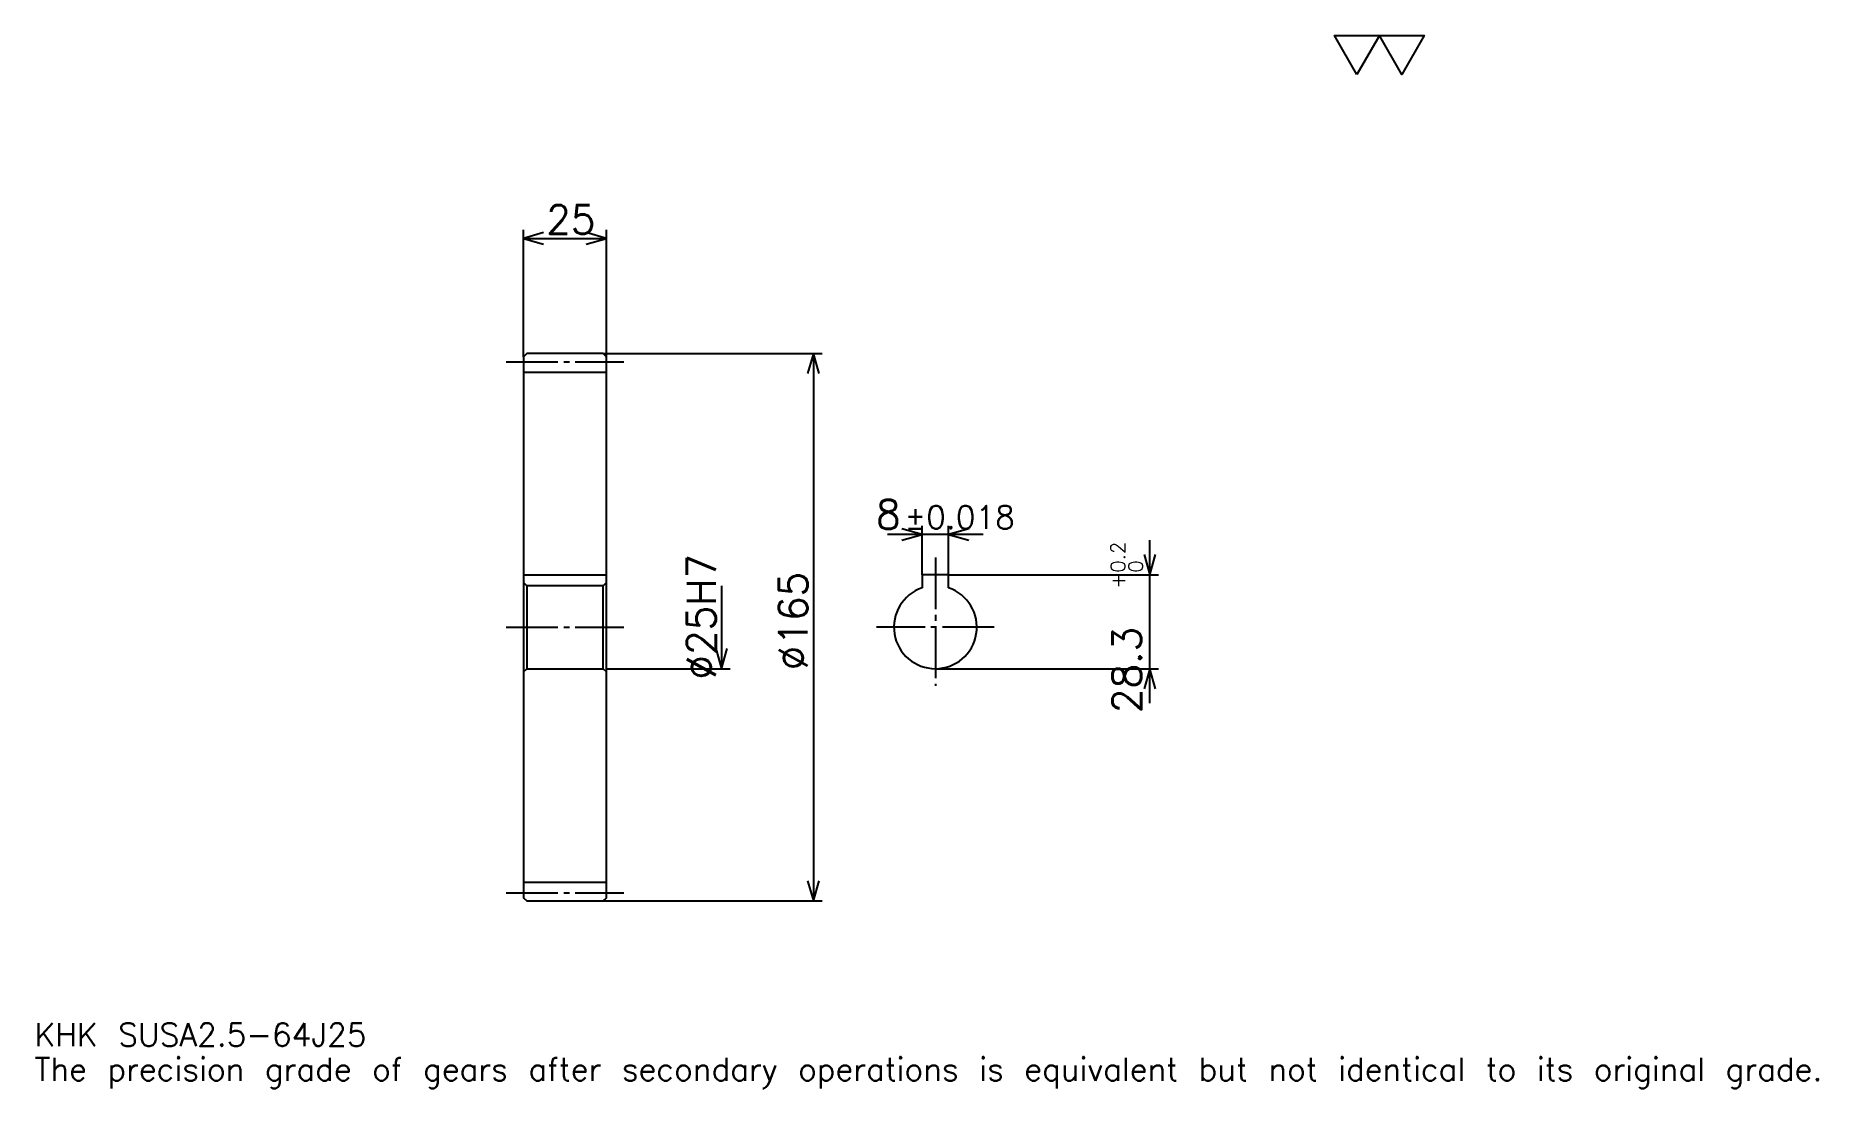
# Model space of a CAD drawing. Extents: x 18 to 555, y 6 to 324.
import ezdxf

# ---------------------------------------------------------------- set-up
doc = ezdxf.new("R2010")
doc.units = 0
doc.linetypes.add('DASHDOT', pattern=[20.788044, 15.591033, -1.732337, 1.732337, -1.732337])
doc.layers.get('0').update_dxf_attribs({"linetype": 'CONTINUOUS'})
doc.layers.add('DASHDOT', color=6, linetype='DASHDOT')
doc.styles.add('KANJI', font='TXT', dxfattribs={"bigfont": 'BIGFONT'})

msp = doc.modelspace()

# ---------------------------------------------------------------- linework, layer by layer
at = {"color": 5}
for p, q in [((164.610046, 227.802307), (164.610046, 265.047546)), ((189.610046, 227.802307), (189.610046, 265.047546)), ((164.610046, 262.449036), (189.610046, 262.449036)), ((164.610046, 226.802307), (164.610046, 227.802307)), ((188.610046, 227.802307), (189.610046, 227.802307)), ((189.610046, 227.802307), (254.572693, 227.802307)), ((189.610046, 226.802307), (189.610046, 227.802307)), ((251.974182, 227.802307), (251.974182, 62.802307)), ((303.120911, 173.228668), (274.332886, 173.228668)), ((284.726898, 161.10231), (284.726898, 175.827179)), ((292.726898, 161.10231), (292.726898, 175.827179)), ((353.358704, 122.408287), (353.358704, 171.496323)), ((224.25679, 157.802307), (224.25679, 132.802307)), ((292.726898, 161.10231), (355.957214, 161.10231)), ((189.610046, 132.802307), (226.855286, 132.802307)), ((288.726898, 132.802307), (355.957214, 132.802307)), ((188.610046, 62.802307), (189.610046, 62.802307)), ((189.610046, 62.802307), (254.572693, 62.802307))]:
    msp.add_line(p, q, dxfattribs=at)
at = {"color": 4}
for p, q in [((164.610046, 222.177307), (189.610046, 222.177307)), ((164.610046, 161.10231), (189.610046, 161.10231)), ((189.610046, 158.802307), (188.610046, 157.802307)), ((164.610046, 131.802307), (165.610046, 132.802307)), ((189.610046, 131.802307), (188.610046, 132.802307)), ((164.610046, 68.427307), (189.610046, 68.427307))]:
    msp.add_line(p, q, dxfattribs=at)
at = {"color": 7}
msp.add_lwpolyline([(415.760864, 311.820648), (409.004761, 323.53125), (436.029205, 323.53125), (429.273102, 311.820648), (422.516968, 323.53125), (415.760864, 311.820648)], dxfattribs=at)
at = {"color": 5}
for points in [[(170.673233, 264.181396), (164.610046, 262.449036), (170.673233, 260.716705)], [(183.546875, 260.716705), (189.610046, 262.449036), (183.546875, 264.181396)], [(253.706512, 221.739136), (251.974182, 227.802307), (250.241852, 221.739136)], [(278.663696, 171.496338), (284.726898, 173.228668), (278.663696, 174.960999)], [(298.7901, 174.960999), (292.726898, 173.228668), (298.7901, 171.496338)], [(351.626343, 167.165482), (353.358704, 161.10231), (355.091003, 167.165482)], [(222.524445, 138.865494), (224.25679, 132.802307), (225.98912, 138.865494)], [(355.091003, 126.739128), (353.358704, 132.802307), (351.626343, 126.739128)], [(250.241852, 68.865486), (251.974182, 62.802307), (253.706512, 68.865486)]]:
    msp.add_lwpolyline(points, dxfattribs=at)
at = {"color": 4}
for points in [[(164.610046, 131.802307), (164.610046, 63.802307), (165.610046, 62.802307), (188.610046, 62.802307), (189.610046, 63.802307), (189.610046, 226.802307), (188.610046, 227.802307), (165.610046, 227.802307), (164.610046, 226.802307), (164.610046, 131.802307)], [(164.610046, 158.802307), (165.610046, 157.802307), (165.610046, 132.802307), (188.610046, 132.802307), (188.610046, 157.802307), (165.610046, 157.802307)], [(292.726898, 157.14502), (292.726898, 161.10231), (284.726898, 161.10231), (284.726898, 157.14502)]]:
    msp.add_lwpolyline(points, dxfattribs=at)
msp.add_arc((288.726898, 145.302307), 12.5, 108.66292518, 71.33704124, dxfattribs=at)
at = {"layer": 'DASHDOT', "color": 7}
for p, q in [((159.41304, 225.302307), (194.807053, 225.302307)), ((288.726898, 166.299316), (288.726898, 127.605301)), ((159.41304, 145.302307), (194.807053, 145.302307)), ((306.423889, 145.302307), (271.029877, 145.302307)), ((159.41304, 65.302307), (194.807053, 65.302307))]:
    msp.add_line(p, q, dxfattribs=at)

# ---------------------------------------------------------------- texts
at = {"color": 7, "style": 'KANJI'}
for s, height, p in [('25', 8.661685, (171.47995, 263.83493)), ('8', 8.661685, (270.847473, 174.960999)), ('%%p0.018', 6.929348, (279.421448, 174.960999)), ('KHK SUSA2.5-64J25', 6.929348, (17.32337, 19.055706)), ('The precision grade of gears after secondary operations is equivalent but not identical to its original grade.', 6.929348, (17.32337, 8.661685))]:
    msp.add_text(s, height=height, dxfattribs=at).set_placement(p)
for s, height, p in [('0.2', 4.330842, (345.909637, 161.766479)), ('%%c25H7', 8.661685, (222.524445, 129.494736)), ('0', 4.330842, (351.279877, 161.766479)), ('%%c165', 8.661685, (250.241852, 132.309784)), ('+', 4.330842, (345.909637, 156.915939)), ('28.3', 8.661685, (350.760193, 119.424744))]:
    msp.add_text(s, height=height, rotation=90, dxfattribs=at).set_placement(p)

doc.saveas('drawing.dxf')
